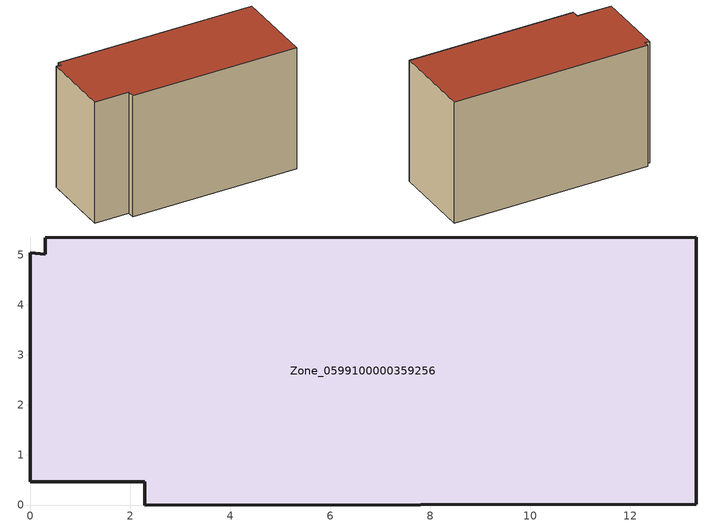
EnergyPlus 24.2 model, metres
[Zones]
Zone_0599100000359256
 floor ground (C_G): 2.29,0 2.29,0.46 0,0.46 0,5.04 0.3,5.01 0.3,5.35 13.31,5.36 13.32,0.01 z0
 wall outside (C_F): 2.29,0.46 2.29,0 13.32,0.01 13.31,5.36 0.3,5.35 0.3,5.01 0,5.04 0,0.46 2.29,0.46 z0:8.32
 roof outside (C_R): 0.3,5.35 0.3,5.01 0,5.04 0,0.46 2.29,0.46 2.29,0 13.32,0.01 13.31,5.36 z8.32
[BUILDING]
Pand.0599100000359256: North Axis=0; Terrain=City; Loads Convergence Tolerance Value=0.04; Temperature Convergence Tolerance Value=0.4; Solar Distribution=FullExterior; Maximum Number of Warmup Days=25; Minimum Number of Warmup Days=1
[Site:Location]
Rotterdam.The.Hague.AP_ZH_NLD Design_Conditions: Latitude=51.96; Longitude=4.45; Time Zone=1; Elevation=-4.5
[SITE:GROUNDTEMPERATURE:BUILDINGSURFACE]
18, 18, 18, 18, 18, 18, 18, 18, 18, 18, 18, 18
[MATERIAL] Thermal Absorptance=0.9; Solar Absorptance=0.7; Visible Absorptance=0.7
Name | Roughness | Thickness | Conductivity | Density | Specific Heat
G.TI.1992-2005 | MediumSmooth | 0.15 | 0.06 | 540 | 1210
F.TI.1992-2005 | Rough | 0.3 | 0.12 | 1920 | 840
R.TI.1992-2005 | MediumRough | 0.2 | 0.08 | 1500 | 1000
[CONSTRUCTION]
C_G: G.TI.1992-2005
C_F: F.TI.1992-2005
C_R: R.TI.1992-2005
[ZONE]
Zone_0599100000359256: Type=1; Multiplier=1; Ceiling Height=Autocalculate; Volume=Autocalculate; Floor Area=autocalculate; Part of Total Floor Area=Yes
[ZONEINFILTRATION:DESIGNFLOWRATE]
Infil_Zone_0599100000359256: Zone or ZoneList or Space or SpaceList=Zone_0599100000359256; Schedule=AlwaysOn; Design Flow Rate Calculation Method=Flow/Area; Flow Rate per Floor Area=0.0015; Constant Term Coefficient=1; Temperature Term Coefficient=0; Velocity Term Coefficient=0; Velocity Squared Term Coefficient=0
[HVACTEMPLATE:ZONE:IDEALLOADSAIRSYSTEM]
Zone_0599100000359256: Maximum Heating Supply Air Temperature=50; Minimum Cooling Supply Air Temperature=13; Maximum Heating Supply Air Humidity Ratio=0.0156; Minimum Cooling Supply Air Humidity Ratio=0.0077; Heating Limit=NoLimit; Cooling Limit=NoLimit; Dehumidification Control Type=ConstantSensibleHeatRatio; Cooling Sensible Heat Ratio=0.7; Dehumidification Setpoint=60; Humidification Control Type=None; Humidification Setpoint=30; Outdoor Air Method=None; Outdoor Air Flow Rate per Person=0.00944; Outdoor Air Flow Rate per Zone Floor Area=0; Outdoor Air Flow Rate per Zone=0; Demand Controlled Ventilation Type=None; Outdoor Air Economizer Type=NoEconomizer; Heat Recovery Type=None; Sensible Heat Recovery Effectiveness=0.7; Latent Heat Recovery Effectiveness=0.65
[ZONECONTROL:THERMOSTAT]
ThermostatControl_Zone_0599100000359256: Zone or ZoneList=Zone_0599100000359256; Control Type Schedule=DualSetpointControlType; Control 1=Thermostat_Zone_0599100000359256; Temperature Difference Between Cutout And Setpoint=0
[THERMOSTATSETPOINT:DUALSETPOINT]
Thermostat_Zone_0599100000359256: Heating Setpoint Temperature Schedule=HeatingSetpoint_Zone_0599100000359256; Cooling Setpoint Temperature Schedule=CoolingSetpoint_Zone_0599100000359256
[SCHEDULE:COMPACT]
HeatingSetpoint_Zone_0599100000359256: Through: 12/31, For: AllDays, Until: 24:00, 21
CoolingSetpoint_Zone_0599100000359256: Through: 12/31, For: AllDays, Until: 24:00, 24
DualSetpointControlType: Through: 12/31, For: AllDays, Until: 24:00, 4
AlwaysOn: Through: 12/31, For: AllDays, Until: 24:00, 1
